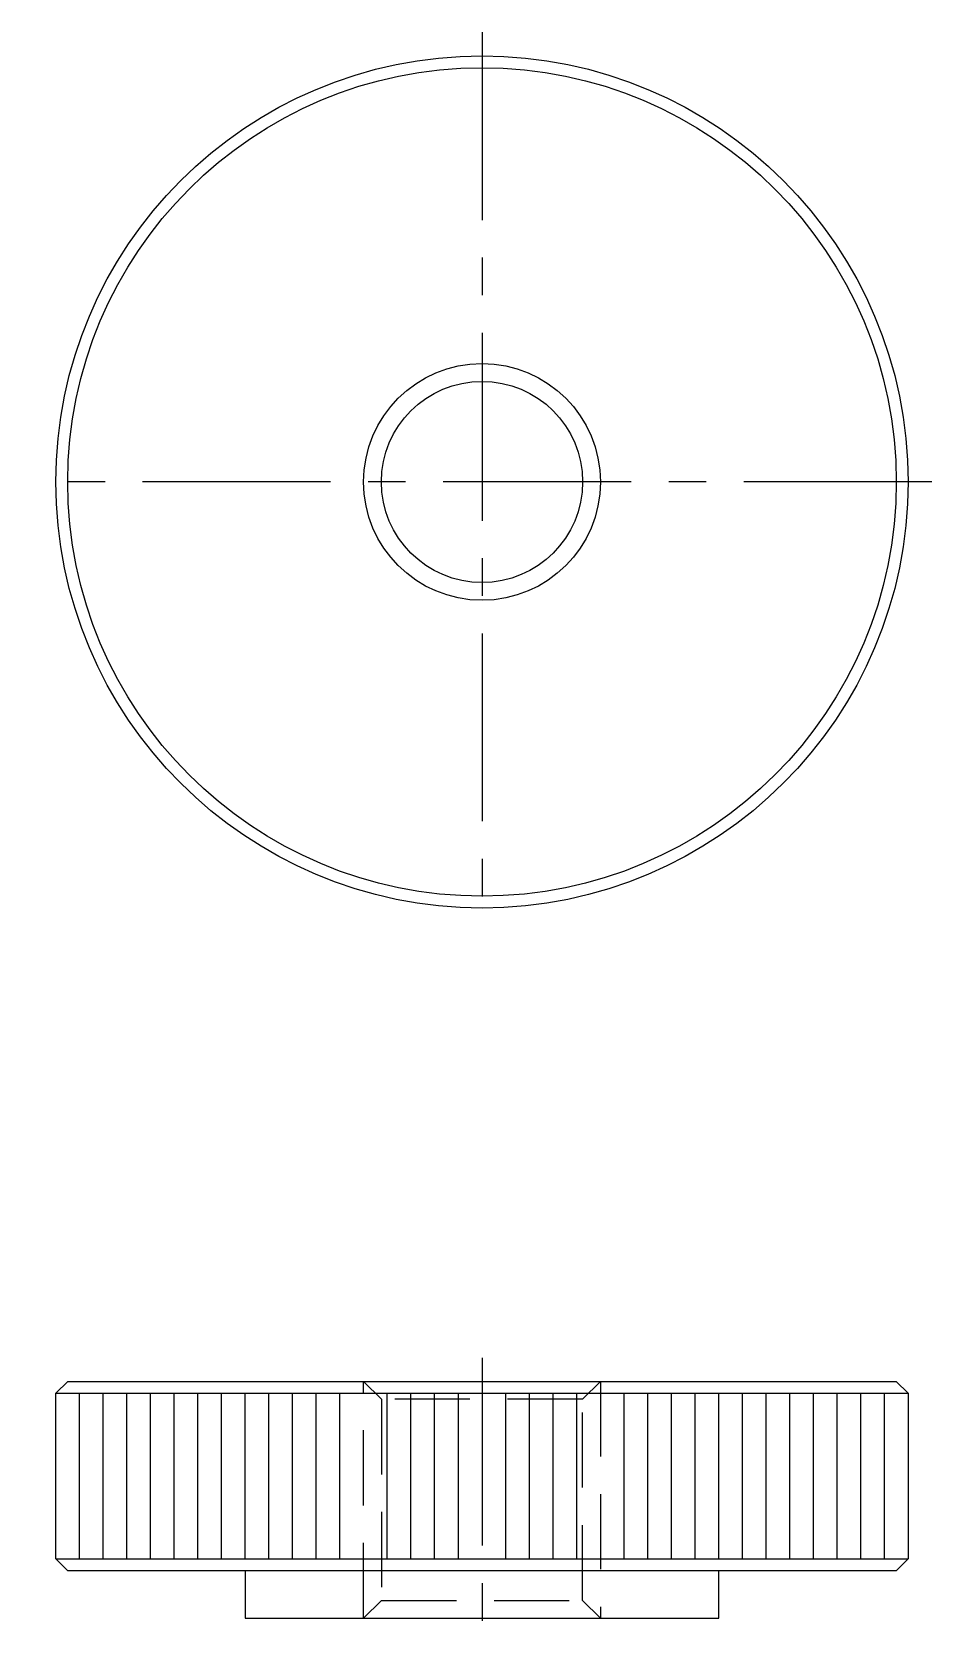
# Model space of a CAD drawing. Extents: x 10 to 171, y 10 to 157.
# Drawn here: x 132.9 to 170.9, y 88.7 to 156.7 of the extents above; entities outside this region: 2.
import ezdxf

# ---------------------------------------------------------------- set-up
doc = ezdxf.new("R2010")
doc.units = 0
doc.header["$LTSCALE"] = 0.25
doc.linetypes.add('CENTER', pattern=[50.8, 31.75, -6.35, 6.35, -6.35])
doc.linetypes.add('DASHED', pattern=[19.05, 12.7, -6.35])
doc.layers.get('0').update_dxf_attribs({"linetype": 'CONTINUOUS'})
doc.layers.add('CENTER', color=1, linetype='CENTER')

msp = doc.modelspace()

# ---------------------------------------------------------------- linework, layer by layer
for p, q in [((134.39, 99.658), (133.89, 99.158)), ((134.39, 99.658), (169.39, 99.658)), ((169.39, 99.658), (169.89, 99.158)), ((133.89, 99.158), (169.89, 99.158)), ((133.89, 92.158), (133.89, 99.158)), ((134.89, 92.158), (134.89, 99.158)), ((135.89, 92.158), (135.89, 99.158)), ((136.89, 92.158), (136.89, 99.158)), ((137.89, 92.158), (137.89, 99.158)), ((138.89, 92.158), (138.89, 99.158)), ((139.89, 92.158), (139.89, 99.158)), ((140.89, 92.158), (140.89, 99.158)), ((141.89, 92.158), (141.89, 99.158)), ((142.89, 92.158), (142.89, 99.158)), ((143.89, 92.158), (143.89, 99.158)), ((144.89, 92.158), (144.89, 99.158)), ((145.89, 92.158), (145.89, 99.158)), ((147.89, 92.158), (147.89, 99.158)), ((148.89, 92.158), (148.89, 99.158)), ((149.89, 92.158), (149.89, 99.158)), ((150.89, 92.158), (150.89, 99.158)), ((152.89, 92.158), (152.89, 99.158)), ((153.89, 92.158), (153.89, 99.158)), ((154.89, 92.158), (154.89, 99.158)), ((155.89, 92.158), (155.89, 99.158)), ((157.89, 92.158), (157.89, 99.158)), ((158.89, 92.158), (158.89, 99.158)), ((159.89, 92.158), (159.89, 99.158)), ((160.89, 92.158), (160.89, 99.158)), ((161.89, 92.158), (161.89, 99.158)), ((162.89, 92.158), (162.89, 99.158)), ((163.89, 92.158), (163.89, 99.158)), ((164.89, 92.158), (164.89, 99.158)), ((165.89, 92.158), (165.89, 99.158)), ((166.89, 92.158), (166.89, 99.158)), ((167.89, 92.158), (167.89, 99.158)), ((168.89, 92.158), (168.89, 99.158)), ((169.89, 99.158), (169.89, 92.158)), ((133.89, 92.158), (169.89, 92.158)), ((133.89, 92.158), (134.39, 91.658)), ((142.89, 92.158), (142.89, 92.158)), ((151.89, 92.158), (151.89, 92.158)), ((169.39, 91.658), (169.89, 92.158)), ((169.39, 91.658), (134.39, 91.658)), ((141.89, 91.658), (141.89, 89.658)), ((161.89, 89.658), (161.89, 91.658)), ((141.89, 89.658), (161.89, 89.658))]:
    msp.add_line(p, q)
at = {"color": 3, "linetype": 'DASHED'}
for p, q in [((146.89, 89.658), (146.89, 99.658)), ((147.64, 98.908), (146.89, 99.658)), ((156.14, 98.908), (156.89, 99.658)), ((156.89, 99.658), (156.89, 89.658)), ((156.14, 98.908), (147.64, 98.908)), ((147.64, 98.908), (147.64, 90.408)), ((156.14, 90.408), (156.14, 98.908)), ((147.64, 90.408), (146.89, 89.658)), ((147.64, 90.408), (156.14, 90.408)), ((156.14, 90.408), (156.89, 89.658))]:
    msp.add_line(p, q, dxfattribs=at)
for radius in [18, 17.5, 4.25]:
    msp.add_circle((151.89, 137.659), radius)
at = {"color": 3, "linetype": 'CONTINUOUS'}
msp.add_circle((151.89, 137.659), 5, dxfattribs=at)
at = {"layer": 'CENTER', "color": 1, "linetype": 'CENTER'}
for p, q in [((151.89, 156.659), (151.89, 118.659)), ((170.89, 137.659), (132.89, 137.659)), ((151.89, 100.658), (151.89, 88.658))]:
    msp.add_line(p, q, dxfattribs=at)

# ---------------------------------------------------------------- texts
for p in [(10, 25), (10, 10)]:
    msp.add_text('NOMS10', height=4).set_placement(p)

doc.saveas('drawing.dxf')
